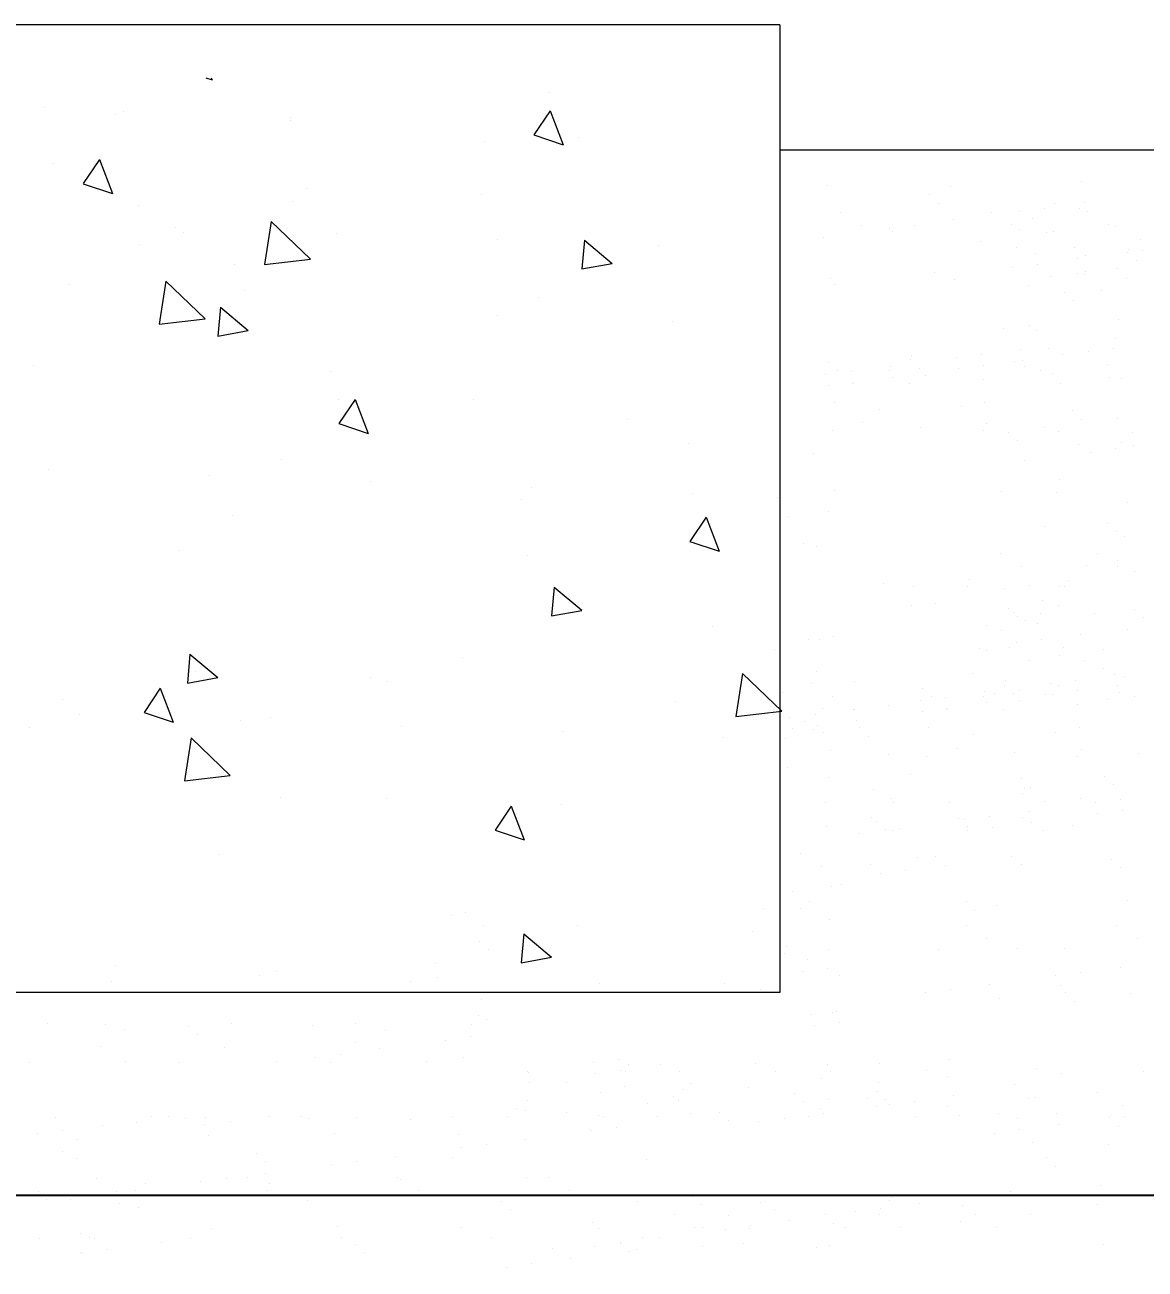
# Model space of a CAD drawing. Header units: millimetres. Extents: x -394 to 6212, y -2458 to 809.
# Drawn here: x 4822.41 to 4845.56, y -2262.24 to -2236.52 of the extents above; entities that cross this region are included whole.
import ezdxf

# ---------------------------------------------------------------- set-up
doc = ezdxf.new("R2010")
doc.units = ezdxf.units.MM
doc.header["$PDSIZE"] = -5
doc.layers.get('DEFPOINTS').update_dxf_attribs({"lineweight": 18})
doc.layers.add('1', color=1, linetype='Continuous', lineweight=18, true_color=0xff0000)
doc.layers.add('2', color=2, linetype='Continuous', lineweight=18, true_color=0xffff00)
doc.layers.add('LAYER2', color=2, linetype='Continuous', lineweight=25)
doc.styles.add('HZ', font='txt.shx', dxfattribs={"width": 0.67, "bigfont": 'hztxt.shx'})
doc.dimstyles.new('STANDARD$0', dxfattribs={"dimtxt": 3.5, "dimasz": 2.5, "dimexe": 1.25, "dimexo": 0.625, "dimtad": 1, "dimdec": 4, "dimdsep": 46, "dimtxsty": 'HZ', "dimcen": 2.5, "dimdle": 5, "dimadec": 0, "dimazin": 0, "dimtfac": 1, "dimtmove": 0, "dimatfit": 3, "dimfxl": 1, "dimtolj": 1, "dimlwd": -1, "dimlwe": -1, "dimarcsym": 0})

# ---------------------------------------------------------------- blocks, each defined once
blk = doc.blocks.new('*D191')
at = {"layer": 'DEFPOINTS', "color": 0}
for p in [(4898.159, -2243.355), (4818.661, -2244.851), (4898.159, -2260.706)]:
    blk.add_point(p, dxfattribs=at)
at = {"layer": 'LAYER2', "color": 0}
for p, q in [((4898.159, -2243.98), (4898.159, -2262.206)), ((4818.661, -2245.476), (4818.661, -2262.206)), ((4820.661, -2260.706), (4896.159, -2260.706))]:
    blk.add_line(p, q, dxfattribs=at)
for points in [[(4820.661, -2260.372), (4820.661, -2261.039), (4818.661, -2260.706)], [(4896.159, -2260.372), (4896.159, -2261.039), (4898.159, -2260.706)]]:
    blk.add_solid(points, dxfattribs=at)
at = {"layer": 'LAYER2', "color": 0, "insert": (4858.41, -2258.331), "char_height": 3.5, "attachment_point": 5, "style": 'HZ'}
blk.add_mtext('\\A1;846', dxfattribs=at)

msp = doc.modelspace()

# ---------------------------------------------------------------- linework, layer by layer
at = {"layer": '1'}
for p, q in [((4838.00957, -2236.51605), (4795.5968, -2236.51605)), ((4838.00957, -2236.51605), (4838.00957, -2256.51605)), ((4826.14983, -2237.61045), (4826.27968, -2237.65402)), ((4826.26287, -2237.61045), (4826.27953, -2237.65386)), ((4833.24337, -2237.90705), (4833.24337, -2237.90705)), ((4822.82478, -2238.21401), (4822.82478, -2238.21401)), ((4824.2842, -2238.36307), (4824.2842, -2238.36307)), ((4824.45248, -2238.29702), (4824.45248, -2238.29702)), ((4827.89344, -2238.4209), (4827.89344, -2238.4209)), ((4833.26226, -2238.29243), (4832.92674, -2238.78985)), ((4833.26226, -2238.29243), (4833.53103, -2238.99261)), ((4827.89874, -2238.49036), (4827.89874, -2238.49036)), ((4831.90012, -2238.92113), (4831.90012, -2238.92113)), ((4832.92688, -2238.79002), (4833.53117, -2238.99278)), ((4833.86008, -2238.83378), (4833.86008, -2238.83378)), ((4838.00957, -2239.09753), (4875.09529, -2239.09753)), ((4823.00386, -2239.385), (4823.00386, -2239.385)), ((4823.95502, -2239.30079), (4823.6195, -2239.79821)), ((4823.95502, -2239.30079), (4824.22379, -2240.00098)), ((4823.61965, -2239.79837), (4824.22394, -2240.00113)), ((4828.22832, -2239.89936), (4828.22832, -2239.89936)), ((4824.75871, -2240.24508), (4824.75871, -2240.24508)), ((4827.93473, -2240.16136), (4827.93473, -2240.16136)), ((4831.84286, -2240.02666), (4831.84286, -2240.02666)), ((4825.52357, -2240.70428), (4825.52357, -2240.70428)), ((4827.50051, -2240.57955), (4827.36258, -2241.46892)), ((4827.50051, -2240.57955), (4828.31228, -2241.35843)), ((4825.69778, -2240.81705), (4825.69778, -2240.81705)), ((4828.85251, -2240.82587), (4828.85251, -2240.82587)), ((4832.18145, -2240.94747), (4832.18145, -2240.94747)), ((4833.97294, -2240.96346), (4833.92065, -2241.56118)), ((4833.97294, -2240.96346), (4834.54748, -2241.44556)), ((4824.78281, -2241.05599), (4824.78281, -2241.05599)), ((4835.51039, -2241.06907), (4835.51039, -2241.06907)), ((4826.73809, -2241.46832), (4826.73809, -2241.46832)), ((4827.36267, -2241.46908), (4828.31236, -2241.3586)), ((4833.92079, -2241.56135), (4834.54762, -2241.44573)), ((4823.33344, -2241.8884), (4823.33344, -2241.8884)), ((4825.32609, -2241.81094), (4825.18815, -2242.70031)), ((4825.32609, -2241.81094), (4826.13785, -2242.58982)), ((4826.94798, -2242.0157), (4826.94798, -2242.0157)), ((4833.01782, -2242.15087), (4833.01782, -2242.15087)), ((4826.45102, -2242.35098), (4826.39873, -2242.94869)), ((4826.45102, -2242.35098), (4827.02555, -2242.83307)), ((4832.17243, -2242.53006), (4832.17243, -2242.53006)), ((4825.18824, -2242.70047), (4826.13794, -2242.58998)), ((4835.78697, -2242.65735), (4835.78697, -2242.65735)), ((4826.39887, -2242.94886), (4827.02569, -2242.83323)), ((4822.59923, -2243.55223), (4822.59923, -2243.55223)), ((4828.72693, -2243.68668), (4828.72693, -2243.68668)), ((4828.89449, -2244.25276), (4828.89449, -2244.25276)), ((4829.23607, -2244.2615), (4828.90055, -2244.75892)), ((4829.23607, -2244.2615), (4829.50484, -2244.96168)), ((4831.67457, -2244.25935), (4831.67457, -2244.25935)), ((4828.90069, -2244.75908), (4829.50498, -2244.96185)), ((4834.86113, -2244.66564), (4834.86113, -2244.66564)), ((4836.11655, -2245.16075), (4836.11655, -2245.16075)), ((4827.70918, -2245.49958), (4827.70918, -2245.49958)), ((4822.89874, -2245.71705), (4822.89874, -2245.71705)), ((4826.22768, -2245.83864), (4826.22768, -2245.83864)), ((4829.55662, -2245.96024), (4829.55662, -2245.96024)), ((4832.88555, -2246.08184), (4832.88555, -2246.08184)), ((4832.67104, -2246.31738), (4832.67104, -2246.31738)), ((4836.21449, -2246.20344), (4836.21449, -2246.20344)), ((4826.69883, -2246.64892), (4826.69883, -2246.64892)), ((4836.48757, -2246.69465), (4836.15205, -2247.19207)), ((4836.48757, -2246.69465), (4836.75634, -2247.39484)), ((4836.15219, -2247.19224), (4836.75648, -2247.39501)), ((4825.61426, -2247.37149), (4825.61426, -2247.37149)), ((4832.79227, -2247.4891), (4832.79227, -2247.4891)), ((4833.34542, -2248.13607), (4833.29313, -2248.73378)), ((4833.34542, -2248.13607), (4833.91995, -2248.61816)), ((4833.29326, -2248.73395), (4833.92009, -2248.61833)), ((4836.61516, -2248.94807), (4836.61516, -2248.94807)), ((4837.90222, -2249.43645), (4837.90222, -2249.43645)), ((4825.8235, -2249.52358), (4825.77121, -2250.1213)), ((4825.8235, -2249.52358), (4826.39803, -2250.00567)), ((4831.44902, -2249.59758), (4831.44902, -2249.59758)), ((4825.77134, -2250.12146), (4826.39817, -2250.00583)), ((4825.94384, -2249.87489), (4825.94384, -2249.87489)), ((4829.55838, -2250.00218), (4829.55838, -2250.00218)), ((4837.2417, -2249.92617), (4837.10376, -2250.81553)), ((4837.2417, -2249.92617), (4838.05346, -2250.70505)), ((4825.20988, -2250.23057), (4824.87436, -2250.72799)), ((4825.20988, -2250.23057), (4825.47865, -2250.93075)), ((4829.89554, -2250.08463), (4829.89554, -2250.08463)), ((4823.19927, -2250.46801), (4823.19927, -2250.46801)), ((4835.86218, -2250.4975), (4835.86218, -2250.4975)), ((4823.53892, -2250.76811), (4823.53892, -2250.76811)), ((4824.8745, -2250.72815), (4825.47879, -2250.93092)), ((4837.10385, -2250.81571), (4838.05354, -2250.70523)), ((4822.49833, -2251.03151), (4822.49833, -2251.03151)), ((4826.86786, -2250.88971), (4826.86786, -2250.88971)), ((4827.48363, -2250.83781), (4827.48363, -2250.83781)), ((4830.1968, -2251.01131), (4830.1968, -2251.01131)), ((4825.84532, -2251.25196), (4825.70739, -2252.14133)), ((4825.84532, -2251.25196), (4826.65709, -2252.03084)), ((4833.52574, -2251.13291), (4833.52574, -2251.13291)), ((4836.85468, -2251.2545), (4836.85468, -2251.2545)), ((4825.70747, -2252.14149), (4826.65717, -2252.03101)), ((4827.69988, -2252.48078), (4827.69988, -2252.48078)), ((4829.88796, -2252.50558), (4829.88796, -2252.50558)), ((4832.46138, -2252.66372), (4832.12586, -2253.16114)), ((4832.46138, -2252.66372), (4832.73015, -2253.36391)), ((4832.56672, -2252.82732), (4832.56672, -2252.82732)), ((4833.5025, -2252.63288), (4833.5025, -2252.63288)), ((4832.12599, -2253.16131), (4832.73029, -2253.36407)), ((4826.44245, -2253.66221), (4826.44245, -2253.66221)), ((4837.67667, -2254.77467), (4837.67667, -2254.77467)), ((4831.22347, -2254.9358), (4831.22347, -2254.9358)), ((4833.83207, -2255.13628), (4833.83207, -2255.13628)), ((4832.7179, -2255.30867), (4832.66561, -2255.90639)), ((4832.7179, -2255.30867), (4833.29243, -2255.79076)), ((4837.44661, -2255.26358), (4837.44661, -2255.26358)), ((4830.89659, -2255.91649), (4830.89659, -2255.91649)), ((4832.66574, -2255.90655), (4833.29256, -2255.79093)), ((4824.28869, -2255.96198), (4824.28869, -2255.96198)), ((4827.25808, -2256.17603), (4827.25808, -2256.17603)), ((4827.61763, -2256.08358), (4827.61763, -2256.08358)), ((4824.20032, -2256.29987), (4824.20032, -2256.29987)), ((4830.38657, -2256.2929), (4830.38657, -2256.2929)), ((4830.94657, -2256.20518), (4830.94657, -2256.20518)), ((4834.2755, -2256.32677), (4834.2755, -2256.32677)), ((4836.86323, -2256.32936), (4836.86323, -2256.32936)), ((4837.60444, -2256.44837), (4837.60444, -2256.44837)), ((4838.00957, -2256.51605), (4795.5968, -2256.51605)), ((4831.6418, -2257.18412), (4831.6418, -2257.18412)), ((4831.79218, -2256.99729), (4831.79218, -2256.99729)), ((4831.48396, -2257.86186), (4831.48396, -2257.86186))]:
    msp.add_line(p, q, dxfattribs=at)
at = {"layer": '2'}
for p, q in [((4838.987, -2239.84139), (4838.987, -2239.84139)), ((4841.54509, -2239.85366), (4841.54509, -2239.85366)), ((4844.24598, -2239.75635), (4844.24598, -2239.75635)), ((4841.10051, -2240.02946), (4841.10051, -2240.02946)), ((4841.28483, -2240.19836), (4841.28483, -2240.19836)), ((4843.69132, -2240.19912), (4843.69132, -2240.19912)), ((4844.29778, -2240.19456), (4844.29778, -2240.19456)), ((4839.26965, -2240.38973), (4839.26965, -2240.38973)), ((4842.3838, -2240.38407), (4842.3838, -2240.38407)), ((4842.96429, -2240.37011), (4842.96429, -2240.37011)), ((4843.48479, -2240.30159), (4843.48479, -2240.30159)), ((4844.20104, -2240.30239), (4844.20104, -2240.30239)), ((4844.37183, -2240.36979), (4844.37183, -2240.36979)), ((4839.69135, -2240.65837), (4839.69135, -2240.65837)), ((4840.27251, -2240.72449), (4840.27251, -2240.72449)), ((4840.79302, -2240.65597), (4840.79302, -2240.65597)), ((4841.60601, -2240.54894), (4841.60601, -2240.54894)), ((4842.80549, -2240.65272), (4842.80549, -2240.65272)), ((4842.95678, -2240.74559), (4842.95678, -2240.74559)), ((4843.23576, -2240.51899), (4843.23576, -2240.51899)), ((4844.79352, -2240.63844), (4844.79352, -2240.63844)), ((4844.95057, -2240.68189), (4844.95057, -2240.68189)), ((4838.91423, -2240.90331), (4838.91423, -2240.90331)), ((4840.33919, -2240.77897), (4840.33919, -2240.77897)), ((4842.15482, -2240.99556), (4842.15482, -2240.99556)), ((4843.52448, -2240.80223), (4843.52448, -2240.80223)), ((4843.65746, -2240.78764), (4843.65746, -2240.78764)), ((4845.46156, -2240.94813), (4845.46156, -2240.94813)), ((4842.89845, -2241.12581), (4842.89845, -2241.12581)), ((4843.2903, -2241.23398), (4843.2903, -2241.23398)), ((4844.10328, -2241.12695), (4844.10328, -2241.12695)), ((4845.19637, -2241.21444), (4845.19637, -2241.21444)), ((4845.20943, -2241.16626), (4845.20943, -2241.16626)), ((4845.50966, -2241.17373), (4845.50966, -2241.17373)), ((4842.81789, -2241.52811), (4842.81789, -2241.52811)), ((4843.33839, -2241.45958), (4843.33839, -2241.45958)), ((4844.15138, -2241.35255), (4844.15138, -2241.35255)), ((4844.31733, -2241.29037), (4844.31733, -2241.29037)), ((4845.38069, -2241.38334), (4845.38069, -2241.38334)), ((4839.04999, -2241.76821), (4839.04999, -2241.76821)), ((4841.20945, -2241.62551), (4841.20945, -2241.62551)), ((4841.60808, -2241.78048), (4841.60808, -2241.78048)), ((4843.60187, -2241.71678), (4843.60187, -2241.71678)), ((4844.16253, -2241.65151), (4844.16253, -2241.65151)), ((4844.30898, -2241.68317), (4844.30898, -2241.68317)), ((4844.3236, -2241.61986), (4844.3236, -2241.61986)), ((4844.97551, -2241.54448), (4844.97551, -2241.54448)), ((4845.17556, -2241.75478), (4845.17556, -2241.75478)), ((4839.14869, -2241.87323), (4839.14869, -2241.87323)), ((4843.15014, -2241.9076), (4843.15014, -2241.9076)), ((4843.89378, -2242.03785), (4843.89378, -2242.03785)), ((4844.65459, -2242.00527), (4844.65459, -2242.00527)), ((4844.07809, -2242.20675), (4844.07809, -2242.20675)), ((4842.63757, -2242.8003), (4842.63757, -2242.8003)), ((4843.15808, -2242.73178), (4843.15808, -2242.73178)), ((4845.01357, -2242.60871), (4845.01357, -2242.60871)), ((4843.31095, -2242.82361), (4843.31095, -2242.82361)), ((4844.94808, -2243.00395), (4844.94808, -2243.00395)), ((4842.17224, -2243.32841), (4842.17224, -2243.32841)), ((4842.98523, -2243.22138), (4842.98523, -2243.22138)), ((4843.55992, -2243.21208), (4843.55992, -2243.21208)), ((4844.3916, -2243.26815), (4844.3916, -2243.26815)), ((4844.91211, -2243.19963), (4844.91211, -2243.19963)), ((4839.00912, -2243.49433), (4839.00912, -2243.49433)), ((4840.29345, -2243.57576), (4840.29345, -2243.57576)), ((4840.71265, -2243.44006), (4840.71265, -2243.44006)), ((4840.72623, -2243.34536), (4840.72623, -2243.34536)), ((4841.65173, -2243.39693), (4841.65173, -2243.39693)), ((4842.22034, -2243.55401), (4842.22034, -2243.55401)), ((4842.8555, -2243.47211), (4842.8555, -2243.47211)), ((4843.03332, -2243.44697), (4843.03332, -2243.44697)), ((4843.06955, -2243.58275), (4843.06955, -2243.58275)), ((4843.84037, -2243.3397), (4843.84037, -2243.3397)), ((4844.77309, -2243.52848), (4844.77309, -2243.52848)), ((4838.95996, -2243.75131), (4838.95996, -2243.75131)), ((4839.19344, -2243.66322), (4839.19344, -2243.66322)), ((4839.48047, -2243.68279), (4839.48047, -2243.68279)), ((4840.27067, -2243.66523), (4840.27067, -2243.66523)), ((4840.34155, -2243.80135), (4840.34155, -2243.80135)), ((4840.89697, -2243.60896), (4840.89697, -2243.60896)), ((4841.01618, -2243.75441), (4841.01618, -2243.75441)), ((4841.69983, -2243.62253), (4841.69983, -2243.62253)), ((4842.20767, -2243.84136), (4842.20767, -2243.84136)), ((4843.38481, -2243.65957), (4843.38481, -2243.65957)), ((4843.63377, -2243.72102), (4843.63377, -2243.72102)), ((4844.82526, -2243.80798), (4844.82526, -2243.80798)), ((4845.07337, -2243.82032), (4845.07337, -2243.82032)), ((4839.00805, -2243.97691), (4839.00805, -2243.97691)), ((4839.50678, -2243.93867), (4839.50678, -2243.93867)), ((4839.52856, -2243.90838), (4839.52856, -2243.90838)), ((4840.69236, -2243.93388), (4840.69236, -2243.93388)), ((4843.8065, -2243.92822), (4843.8065, -2243.92822)), ((4839.13019, -2244.31816), (4839.13019, -2244.31816)), ((4842.24434, -2244.3125), (4842.24434, -2244.3125)), ((4840.06342, -2244.46042), (4840.06342, -2244.46042)), ((4841.76696, -2244.40616), (4841.76696, -2244.40616)), ((4844.06488, -2244.49479), (4844.06488, -2244.49479)), ((4839.72698, -2244.74365), (4839.72698, -2244.74365)), ((4840.91847, -2244.8306), (4840.91847, -2244.8306)), ((4842.28507, -2244.75592), (4842.28507, -2244.75592)), ((4843.47656, -2244.84287), (4843.47656, -2244.84287)), ((4844.2492, -2244.66369), (4844.2492, -2244.66369)), ((4844.98596, -2244.65861), (4844.98596, -2244.65861)), ((4839.09633, -2244.90668), (4839.09633, -2244.90668)), ((4842.21047, -2244.90102), (4842.21047, -2244.90102)), ((4842.73819, -2244.9456), (4842.73819, -2244.9456)), ((4842.92251, -2245.1145), (4842.92251, -2245.1145)), ((4843.75877, -2244.93005), (4843.75877, -2244.93005)), ((4845.29418, -2244.93635), (4845.29418, -2244.93635)), ((4838.71331, -2245.3696), (4838.71331, -2245.3696)), ((4844.18047, -2245.1987), (4844.18047, -2245.1987)), ((4844.41761, -2245.3458), (4844.41761, -2245.3458)), ((4844.93812, -2245.27727), (4844.93812, -2245.27727)), ((4845.07051, -2245.15501), (4845.07051, -2245.15501)), ((4845.30658, -2245.20732), (4845.30658, -2245.20732)), ((4843.05933, -2245.52462), (4843.05933, -2245.52462)), ((4839.13304, -2246.13491), (4839.13304, -2246.13491)), ((4843.7925, -2245.9117), (4843.7925, -2245.9117)), ((4837.9587, -2246.28196), (4837.9587, -2246.28196)), ((4842.58443, -2246.1715), (4842.58443, -2246.1715)), ((4843.72181, -2246.1899), (4843.72181, -2246.1899)), ((4845.18239, -2246.39511), (4845.18239, -2246.39511)), ((4839.00636, -2246.57583), (4839.00636, -2246.57583)), ((4838.19338, -2246.68286), (4838.19338, -2246.68286)), ((4843.4677, -2246.89497), (4843.4677, -2246.89497)), ((4844.78782, -2246.82374), (4844.78782, -2246.82374)), ((4844.97214, -2246.99264), (4844.97214, -2246.99264)), ((4845.1335, -2247.08183), (4845.1335, -2247.08183)), ((4838.48996, -2247.24417), (4838.48996, -2247.24417)), ((4838.77631, -2247.29643), (4838.77631, -2247.29643)), ((4842.57837, -2247.44843), (4842.57837, -2247.44843)), ((4844.5664, -2247.43416), (4844.5664, -2247.43416)), ((4844.33768, -2247.69217), (4844.33768, -2247.69217)), ((4844.98235, -2247.58421), (4844.98235, -2247.58421)), ((4844.9881, -2247.70281), (4844.9881, -2247.70281)), ((4843.00007, -2247.71708), (4843.00007, -2247.71708)), ((4845.33961, -2247.81356), (4845.33961, -2247.81356)), ((4840.15849, -2248.05776), (4840.15849, -2248.05776)), ((4840.76922, -2248.12201), (4840.76922, -2248.12201)), ((4841.89533, -2248.13063), (4841.89533, -2248.13063)), ((4841.9232, -2247.98887), (4841.9232, -2247.98887)), ((4842.64784, -2248.16794), (4842.64784, -2248.16794)), ((4843.16835, -2248.09942), (4843.16835, -2248.09942)), ((4843.7848, -2248.11673), (4843.7848, -2248.11673)), ((4843.88336, -2248.11635), (4843.88336, -2248.11635)), ((4843.98133, -2247.99239), (4843.98133, -2247.99239)), ((4843.42655, -2248.42408), (4843.42655, -2248.42408)), ((4840.72566, -2248.52139), (4840.72566, -2248.52139)), ((4841.22848, -2248.48684), (4841.22848, -2248.48684)), ((4842.73293, -2248.58451), (4842.73293, -2248.58451)), ((4842.836, -2248.66751), (4842.836, -2248.66751)), ((4843.39206, -2248.6756), (4843.39206, -2248.6756)), ((4843.77645, -2248.50952), (4843.77645, -2248.50952)), ((4844.51817, -2248.68422), (4844.51817, -2248.68422)), ((4845.33301, -2248.60421), (4845.33301, -2248.60421)), ((4842.28154, -2248.92825), (4842.28154, -2248.92825)), ((4842.91725, -2248.75341), (4842.91725, -2248.75341)), ((4843.09452, -2248.82122), (4843.09452, -2248.82122)), ((4843.33489, -2248.8808), (4843.33489, -2248.8808)), ((4845.51733, -2248.77311), (4845.51733, -2248.77311)), ((4838.59486, -2249.21916), (4838.59486, -2249.21916)), ((4838.8393, -2249.22325), (4838.8393, -2249.22325)), ((4839.11537, -2249.15063), (4839.11537, -2249.15063)), ((4842.57891, -2249.04204), (4842.57891, -2249.04204)), ((4843.41261, -2249.21726), (4843.41261, -2249.21726)), ((4844.22559, -2249.11023), (4844.22559, -2249.11023)), ((4845.1965, -2249.00865), (4845.1965, -2249.00865)), ((4842.13735, -2249.41332), (4842.13735, -2249.41332)), ((4842.28279, -2249.45293), (4842.28279, -2249.45293)), ((4842.75119, -2249.38467), (4842.75119, -2249.38467)), ((4842.8921, -2249.28579), (4842.8921, -2249.28579)), ((4843.8773, -2249.39329), (4843.8773, -2249.39329)), ((4844.69544, -2249.42559), (4844.69544, -2249.42559)), ((4843.17289, -2249.65332), (4843.17289, -2249.65332)), ((4843.78724, -2249.5506), (4843.78724, -2249.5506)), ((4844.299, -2249.66194), (4844.299, -2249.66194)), ((4838.76633, -2249.88046), (4838.76633, -2249.88046)), ((4841.98619, -2249.9157), (4841.98619, -2249.9157)), ((4844.68709, -2249.81839), (4844.68709, -2249.81839)), ((4844.93322, -2249.95174), (4844.93322, -2249.95174)), ((4845.13054, -2249.99232), (4845.13054, -2249.99232)), ((4838.65919, -2250.13606), (4838.65919, -2250.13606)), ((4839.56008, -2250.08139), (4839.56008, -2250.08139)), ((4840.95711, -2250.22469), (4840.95711, -2250.22469)), ((4842.66065, -2250.17043), (4842.66065, -2250.17043)), ((4842.67422, -2250.07573), (4842.67422, -2250.07573)), ((4842.95927, -2250.27818), (4842.95927, -2250.27818)), ((4843.59973, -2250.1273), (4843.59973, -2250.1273)), ((4843.77226, -2250.17115), (4843.77226, -2250.17115)), ((4844.12023, -2250.05878), (4844.12023, -2250.05878)), ((4844.98131, -2250.17734), (4844.98131, -2250.17734)), ((4838.05585, -2250.32303), (4838.05585, -2250.32303)), ((4839.10452, -2250.40126), (4839.10452, -2250.40126)), ((4840.90795, -2250.48168), (4840.90795, -2250.48168)), ((4841.14143, -2250.39359), (4841.14143, -2250.39359)), ((4841.42846, -2250.41315), (4841.42846, -2250.41315)), ((4842.21866, -2250.3956), (4842.21866, -2250.3956)), ((4842.24145, -2250.30612), (4842.24145, -2250.30612)), ((4842.28954, -2250.53172), (4842.28954, -2250.53172)), ((4842.43876, -2250.3467), (4842.43876, -2250.3467)), ((4842.84497, -2250.33933), (4842.84497, -2250.33933)), ((4842.96417, -2250.48478), (4842.96417, -2250.48478)), ((4843.48954, -2250.35091), (4843.48954, -2250.35091)), ((4843.64782, -2250.3529), (4843.64782, -2250.3529)), ((4844.16833, -2250.28437), (4844.16833, -2250.28437)), ((4844.78256, -2250.46265), (4844.78256, -2250.46265)), ((4845.01754, -2250.31311), (4845.01754, -2250.31311)), ((4845.3328, -2250.38994), (4845.3328, -2250.38994)), ((4838.73669, -2250.76753), (4838.73669, -2250.76753)), ((4838.89668, -2250.65677), (4838.89668, -2250.65677)), ((4839.52621, -2250.66991), (4839.52621, -2250.66991)), ((4839.54967, -2250.6605), (4839.54967, -2250.6605)), ((4840.26328, -2250.58209), (4840.26328, -2250.58209)), ((4840.95605, -2250.70728), (4840.95605, -2250.70728)), ((4841.45477, -2250.66904), (4841.45477, -2250.66904)), ((4841.47656, -2250.63875), (4841.47656, -2250.63875)), ((4842.64036, -2250.66425), (4842.64036, -2250.66425)), ((4844.15567, -2250.57173), (4844.15567, -2250.57173)), ((4838.21618, -2250.83606), (4838.21618, -2250.83606)), ((4838.52879, -2250.91203), (4838.52879, -2250.91203)), ((4838.78478, -2250.99313), (4838.78478, -2250.99313)), ((4839.59777, -2250.8861), (4839.59777, -2250.8861)), ((4839.65452, -2251.04811), (4839.65452, -2251.04811)), ((4841.07819, -2251.04853), (4841.07819, -2251.04853)), ((4844.19233, -2251.04287), (4844.19233, -2251.04287)), ((4838.1353, -2251.27127), (4838.1353, -2251.27127)), ((4838.26428, -2251.06166), (4838.26428, -2251.06166)), ((4838.71311, -2251.08093), (4838.71311, -2251.08093)), ((4838.90229, -2251.15008), (4838.90229, -2251.15008)), ((4839.83884, -2251.217), (4839.83884, -2251.217)), ((4842.01142, -2251.19079), (4842.01142, -2251.19079)), ((4843.71495, -2251.13652), (4843.71495, -2251.13652)), ((4839.05738, -2251.5074), (4839.05738, -2251.5074)), ((4841.67497, -2251.47401), (4841.67497, -2251.47401)), ((4842.86647, -2251.56097), (4842.86647, -2251.56097)), ((4844.23306, -2251.48628), (4844.23306, -2251.48628)), ((4840.24888, -2251.59436), (4840.24888, -2251.59436)), ((4841.04432, -2251.63705), (4841.04432, -2251.63705)), ((4844.15846, -2251.63139), (4844.15846, -2251.63139)), ((4845.42456, -2251.57324), (4845.42456, -2251.57324)), ((4838.15858, -2251.86574), (4838.15858, -2251.86574)), ((4839.00529, -2252.06846), (4839.00529, -2252.06846)), ((4840.70883, -2252.0142), (4840.70883, -2252.0142)), ((4844.71028, -2252.04857), (4844.71028, -2252.04857)), ((4839.94602, -2252.31684), (4839.94602, -2252.31684)), ((4843.00674, -2252.10284), (4843.00674, -2252.10284)), ((4843.06016, -2252.31118), (4843.06016, -2252.31118)), ((4843.19106, -2252.27173), (4843.19106, -2252.27173)), ((4844.8946, -2252.21747), (4844.8946, -2252.21747)), ((4838.95968, -2252.58359), (4838.95968, -2252.58359)), ((4840.32627, -2252.50891), (4840.32627, -2252.50891)), ((4840.36771, -2252.58549), (4840.36771, -2252.58549)), ((4843.02717, -2252.4116), (4843.02717, -2252.4116)), ((4843.48185, -2252.57983), (4843.48185, -2252.57983)), ((4844.21866, -2252.49856), (4844.21866, -2252.49856)), ((4845.04223, -2252.52654), (4845.04223, -2252.52654)), ((4841.51777, -2252.59586), (4841.51777, -2252.59586)), ((4843.16344, -2252.77389), (4843.16344, -2252.77389)), ((4844.52172, -2252.59507), (4844.52172, -2252.59507)), ((4844.56982, -2252.82067), (4844.56982, -2252.82067)), ((4845.09033, -2252.75214), (4845.09033, -2252.75214)), ((4838.96529, -2253.0769), (4838.96529, -2253.0769)), ((4839.91215, -2252.90536), (4839.91215, -2252.90536)), ((4840.00062, -2252.98051), (4840.00062, -2252.98051)), ((4841.70415, -2252.92625), (4841.70415, -2252.92625)), ((4841.82995, -2252.94945), (4841.82995, -2252.94945)), ((4841.88847, -2253.09514), (4841.88847, -2253.09514)), ((4842.35046, -2252.88092), (4842.35046, -2252.88092)), ((4842.39855, -2253.10652), (4842.39855, -2253.10652)), ((4843.02629, -2252.8997), (4843.02629, -2252.8997)), ((4843.21154, -2252.99949), (4843.21154, -2252.99949)), ((4844.06105, -2253.06893), (4844.06105, -2253.06893)), ((4839.65868, -2253.2353), (4839.65868, -2253.2353)), ((4840.18494, -2253.14941), (4840.18494, -2253.14941)), ((4840.33384, -2253.17401), (4840.33384, -2253.17401)), ((4840.47167, -2253.12827), (4840.47167, -2253.12827)), ((4841.87804, -2253.17505), (4841.87804, -2253.17505)), ((4843.44798, -2253.16835), (4843.44798, -2253.16835)), ((4838.44179, -2253.65288), (4838.44179, -2253.65288)), ((4839.87803, -2253.87902), (4839.87803, -2253.87902)), ((4840.86193, -2253.73526), (4840.86193, -2253.73526)), ((4841.21825, -2253.71121), (4841.21825, -2253.71121)), ((4842.7856, -2253.70612), (4842.7856, -2253.70612)), ((4842.99217, -2253.87336), (4842.99217, -2253.87336)), ((4844.86338, -2253.76963), (4844.86338, -2253.76963)), ((4838.86348, -2253.92153), (4838.86348, -2253.92153)), ((4840.09383, -2254.06049), (4840.09383, -2254.06049)), ((4840.61433, -2253.99197), (4840.61433, -2253.99197)), ((4841.42732, -2253.88494), (4841.42732, -2253.88494)), ((4845.0477, -2253.93853), (4845.0477, -2253.93853)), ((4839.08058, -2254.33351), (4839.08058, -2254.33351)), ((4839.28934, -2254.29153), (4839.28934, -2254.29153)), ((4838.26759, -2254.44054), (4838.26759, -2254.44054)), ((4838.6266, -2254.63394), (4838.6266, -2254.63394)), ((4841.85725, -2254.6473), (4841.85725, -2254.6473)), ((4845.18804, -2254.61541), (4845.18804, -2254.61541)), ((4831.51763, -2254.86243), (4831.51763, -2254.86243)), ((4838.42751, -2254.78588), (4838.42751, -2254.78588)), ((4842.04157, -2254.8162), (4842.04157, -2254.8162)), ((4842.48714, -2254.71272), (4842.48714, -2254.71272)), ((4831.88485, -2255.14185), (4831.88485, -2255.14185)), ((4839.02828, -2255.00372), (4839.02828, -2255.00372)), ((4841.86, -2255.14168), (4841.86, -2255.14168)), ((4844.97414, -2255.13602), (4844.97414, -2255.13602)), ((4842.28169, -2255.41033), (4842.28169, -2255.41033)), ((4845.39583, -2255.40467), (4845.39583, -2255.40467)), ((4831.81198, -2255.46255), (4831.81198, -2255.46255)), ((4831.9963, -2255.63145), (4831.9963, -2255.63145)), ((4838.15717, -2255.55984), (4838.15717, -2255.55984)), ((4839.02223, -2255.6232), (4839.02223, -2255.6232)), ((4841.28125, -2255.63803), (4841.28125, -2255.63803)), ((4842.91156, -2255.6134), (4842.91156, -2255.6134)), ((4843.89884, -2255.60465), (4843.89884, -2255.60465)), ((4838.10894, -2255.71551), (4838.10894, -2255.71551)), ((4838.57887, -2255.82849), (4838.57887, -2255.82849)), ((4838.47291, -2256.08459), (4838.47291, -2256.08459)), ((4838.99342, -2256.01606), (4838.99342, -2256.01606)), ((4839.24942, -2256.15698), (4839.24942, -2256.15698)), ((4843.70759, -2256.17388), (4843.70759, -2256.17388)), ((4844.2281, -2256.10536), (4844.2281, -2256.10536)), ((4845.04109, -2255.99833), (4845.04109, -2255.99833)), ((4842.34932, -2256.3527), (4842.34932, -2256.3527)), ((4843.7998, -2256.37747), (4843.7998, -2256.37747)), ((4831.85145, -2256.67278), (4831.85145, -2256.67278)), ((4841.01582, -2256.52826), (4841.01582, -2256.52826)), ((4841.53633, -2256.45974), (4841.53633, -2256.45974)), ((4842.55014, -2256.63954), (4842.55014, -2256.63954)), ((4843.90689, -2256.52545), (4843.90689, -2256.52545)), ((4844.0912, -2256.69434), (4844.0912, -2256.69434)), ((4845.25103, -2256.54223), (4845.25103, -2256.54223)), ((4839.09127, -2256.93055), (4839.09127, -2256.93055)), ((4839.18959, -2256.90831), (4839.18959, -2256.90831)), ((4822.87359, -2257.15044), (4822.87359, -2257.15044)), ((4824.07126, -2257.18711), (4824.07126, -2257.18711)), ((4825.79973, -2257.2179), (4825.79973, -2257.2179)), ((4826.68886, -2257.15372), (4826.68886, -2257.15372)), ((4828.35572, -2257.20865), (4828.35572, -2257.20865)), ((4829.24695, -2257.16599), (4829.24695, -2257.16599)), ((4831.94784, -2257.06868), (4831.94784, -2257.06868)), ((4838.66908, -2256.97684), (4838.66908, -2256.97684)), ((4838.71717, -2257.20243), (4838.71717, -2257.20243)), ((4839.23768, -2257.13391), (4839.23768, -2257.13391)), ((4824.4796, -2257.28913), (4824.4796, -2257.28913)), ((4825.98405, -2257.3868), (4825.98405, -2257.3868)), ((4829.86016, -2257.30632), (4829.86016, -2257.30632)), ((4831.62664, -2257.43723), (4831.62664, -2257.43723)), ((4823.97961, -2257.64382), (4823.97961, -2257.64382)), ((4826.5377, -2257.65609), (4826.5377, -2257.65609)), ((4829.23859, -2257.55879), (4829.23859, -2257.55879)), ((4829.74786, -2257.68458), (4829.74786, -2257.68458)), ((4831.10614, -2257.50575), (4831.10614, -2257.50575)), ((4822.50296, -2257.96669), (4822.50296, -2257.96669)), ((4824.491, -2257.95241), (4824.491, -2257.95241)), ((4825.61711, -2257.96103), (4825.61711, -2257.96103)), ((4827.60514, -2257.94675), (4827.60514, -2257.94675)), ((4828.41436, -2257.86013), (4828.41436, -2257.86013)), ((4828.73125, -2257.95537), (4828.73125, -2257.95537)), ((4828.93487, -2257.79161), (4828.93487, -2257.79161)), ((4830.71928, -2257.9411), (4830.71928, -2257.9411)), ((4834.15819, -2257.96532), (4834.15819, -2257.96532)), ((4834.67869, -2257.89679), (4834.67869, -2257.89679)), ((4837.50646, -2257.97615), (4837.50646, -2257.97615)), ((4840.06455, -2257.98842), (4840.06455, -2257.98842)), ((4841.50468, -2257.9041), (4841.50468, -2257.9041)), ((4832.79991, -2258.14414), (4832.79991, -2258.14414)), ((4832.8265, -2258.16237), (4832.8265, -2258.16237)), ((4834.20628, -2258.19091), (4834.20628, -2258.19091)), ((4834.72679, -2258.12239), (4834.72679, -2258.12239)), ((4834.81453, -2258.14809), (4834.81453, -2258.14809)), ((4834.88887, -2258.00954), (4834.88887, -2258.00954)), ((4835.53977, -2258.01536), (4835.53977, -2258.01536)), ((4835.94064, -2258.15671), (4835.94064, -2258.15671)), ((4837.92867, -2258.14243), (4837.92867, -2258.14243)), ((4838.99357, -2258.00674), (4838.99357, -2258.00674)), ((4839.05478, -2258.15105), (4839.05478, -2258.15105)), ((4841.04281, -2258.13678), (4841.04281, -2258.13678)), ((4843.31657, -2258.09731), (4843.31657, -2258.09731)), ((4843.82629, -2258.20059), (4843.82629, -2258.20059)), ((4845.52983, -2258.14632), (4845.52983, -2258.14632)), ((4832.848, -2258.36973), (4832.848, -2258.36973)), ((4833.60572, -2258.3793), (4833.60572, -2258.3793)), ((4834.79722, -2258.46625), (4834.79722, -2258.46625)), ((4836.16381, -2258.39157), (4836.16381, -2258.39157)), ((4837.35531, -2258.47852), (4837.35531, -2258.47852)), ((4838.8647, -2258.29426), (4838.8647, -2258.29426)), ((4840.0562, -2258.38122), (4840.0562, -2258.38122)), ((4841.4823, -2258.26087), (4841.4823, -2258.26087)), ((4842.86101, -2258.41718), (4842.86101, -2258.41718)), ((4832.79263, -2258.75089), (4832.79263, -2258.75089)), ((4834.31279, -2258.57851), (4834.31279, -2258.57851)), ((4835.81723, -2258.67618), (4835.81723, -2258.67618)), ((4835.90677, -2258.74523), (4835.90677, -2258.74523)), ((4836.01632, -2258.52424), (4836.01632, -2258.52424)), ((4838.31424, -2258.61288), (4838.31424, -2258.61288)), ((4839.02091, -2258.73957), (4839.02091, -2258.73957)), ((4839.81869, -2258.71055), (4839.81869, -2258.71055)), ((4840.01777, -2258.55861), (4840.01777, -2258.55861)), ((4840.20209, -2258.72751), (4840.20209, -2258.72751)), ((4840.78807, -2258.76355), (4840.78807, -2258.76355)), ((4841.60105, -2258.65652), (4841.60105, -2258.65652)), ((4843.14973, -2258.70042), (4843.14973, -2258.70042)), ((4843.28271, -2258.68583), (4843.28271, -2258.68583)), ((4844.57582, -2258.58008), (4844.57582, -2258.58008)), ((4832.57226, -2258.91616), (4832.57226, -2258.91616)), ((4832.75828, -2258.95548), (4832.75828, -2258.95548)), ((4833.59967, -2258.99877), (4833.59967, -2258.99877)), ((4835.27315, -2258.81885), (4835.27315, -2258.81885)), ((4836.15776, -2259.01104), (4836.15776, -2259.01104)), ((4836.75973, -2258.98985), (4836.75973, -2258.98985)), ((4838.49856, -2258.78178), (4838.49856, -2258.78178)), ((4838.85866, -2258.91373), (4838.85866, -2258.91373)), ((4838.90928, -2259.0109), (4838.90928, -2259.0109)), ((4840.003, -2258.87944), (4840.003, -2258.87944)), ((4840.26756, -2258.83208), (4840.26756, -2258.83208)), ((4841.47625, -2258.88035), (4841.47625, -2258.88035)), ((4842.5237, -2259.024), (4842.5237, -2259.024)), ((4845.08681, -2258.84633), (4845.08681, -2258.84633)), ((4823.03569, -2259.10407), (4823.03569, -2259.10407)), ((4824.01222, -2259.26363), (4824.01222, -2259.26363)), ((4824.72459, -2259.20727), (4824.72459, -2259.20727)), ((4825.02372, -2259.08979), (4825.02372, -2259.08979)), ((4825.3705, -2259.08481), (4825.3705, -2259.08481)), ((4825.7231, -2259.1172), (4825.7231, -2259.1172)), ((4826.13096, -2259.25405), (4826.13096, -2259.25405)), ((4826.14983, -2259.09841), (4826.14983, -2259.09841)), ((4826.65147, -2259.18552), (4826.65147, -2259.18552)), ((4827.46446, -2259.07849), (4827.46446, -2259.07849)), ((4828.13786, -2259.08413), (4828.13786, -2259.08413)), ((4828.28119, -2259.12947), (4828.28119, -2259.12947)), ((4829.26397, -2259.09275), (4829.26397, -2259.09275)), ((4830.38662, -2259.13362), (4830.38662, -2259.13362)), ((4831.252, -2259.07847), (4831.252, -2259.07847)), ((4832.37811, -2259.08709), (4832.37811, -2259.08709)), ((4834.26273, -2259.05314), (4834.26273, -2259.05314)), ((4834.36614, -2259.07281), (4834.36614, -2259.07281)), ((4835.49225, -2259.08143), (4835.49225, -2259.08143)), ((4836.94405, -2259.15874), (4836.94405, -2259.15874)), ((4837.57579, -2259.18646), (4837.57579, -2259.18646)), ((4838.09629, -2259.11793), (4838.09629, -2259.11793)), ((4838.6064, -2259.07577), (4838.6064, -2259.07577)), ((4840.82017, -2259.07826), (4840.82017, -2259.07826)), ((4841.72054, -2259.07011), (4841.72054, -2259.07011)), ((4842.91555, -2259.13218), (4842.91555, -2259.13218)), ((4843.72853, -2259.02515), (4843.72853, -2259.02515)), ((4843.77663, -2259.25074), (4843.77663, -2259.25074)), ((4844.82162, -2259.11264), (4844.82162, -2259.11264)), ((4844.83468, -2259.06445), (4844.83468, -2259.06445)), ((4845.13491, -2259.07192), (4845.13491, -2259.07192)), ((4822.67873, -2259.43918), (4822.67873, -2259.43918)), ((4823.19924, -2259.37066), (4823.19924, -2259.37066)), ((4826.19904, -2259.4698), (4826.19904, -2259.4698)), ((4828.81663, -2259.43641), (4828.81663, -2259.43641)), ((4831.37472, -2259.44868), (4831.37472, -2259.44868)), ((4834.07561, -2259.35137), (4834.07561, -2259.35137)), ((4834.12355, -2259.37159), (4834.12355, -2259.37159)), ((4834.64406, -2259.30307), (4834.64406, -2259.30307)), ((4842.44314, -2259.4263), (4842.44314, -2259.4263)), ((4842.96364, -2259.35777), (4842.96364, -2259.35777)), ((4845.00594, -2259.28153), (4845.00594, -2259.28153)), ((4823.49814, -2259.5671), (4823.49814, -2259.5671)), ((4831.43178, -2259.72597), (4831.43178, -2259.72597)), ((4831.95229, -2259.65745), (4831.95229, -2259.65745)), ((4832.76527, -2259.55041), (4832.76527, -2259.55041)), ((4843.22712, -2259.61498), (4843.22712, -2259.61498)), ((4844.80081, -2259.65297), (4844.80081, -2259.65297)), ((4823.19472, -2259.80803), (4823.19472, -2259.80803)), ((4823.48979, -2259.9599), (4823.48979, -2259.9599)), ((4827.19617, -2259.8424), (4827.19617, -2259.8424)), ((4827.38049, -2260.0113), (4827.38049, -2260.0113)), ((4829.26052, -2260.01182), (4829.26052, -2260.01182)), ((4830.0735, -2259.90479), (4830.0735, -2259.90479)), ((4831.2566, -2259.93082), (4831.2566, -2259.93082)), ((4835.25806, -2259.96519), (4835.25806, -2259.96519)), ((4843.51903, -2259.93605), (4843.51903, -2259.93605)), ((4827.38173, -2260.25917), (4827.38173, -2260.25917)), ((4828.74001, -2260.08035), (4828.74001, -2260.08035)), ((4843.70335, -2260.10494), (4843.70335, -2260.10494)), ((4823.89154, -2260.3581), (4823.89154, -2260.3581)), ((4824.90984, -2260.45903), (4824.90984, -2260.45903)), ((4826.04824, -2260.43473), (4826.04824, -2260.43473)), ((4826.56874, -2260.3662), (4826.56874, -2260.3662)), ((4827.00569, -2260.35244), (4827.00569, -2260.35244)), ((4827.46793, -2260.4713), (4827.46793, -2260.4713)), ((4830.11983, -2260.34678), (4830.11983, -2260.34678)), ((4830.16882, -2260.37399), (4830.16882, -2260.37399)), ((4832.78641, -2260.34061), (4832.78641, -2260.34061)), ((4833.23397, -2260.34112), (4833.23397, -2260.34112)), ((4844.63882, -2260.50691), (4844.63882, -2260.50691)), ((4822.6856, -2260.62241), (4822.6856, -2260.62241)), ((4822.86992, -2260.79131), (4822.86992, -2260.79131)), ((4823.35646, -2260.78911), (4823.35646, -2260.78911)), ((4823.87697, -2260.72058), (4823.87697, -2260.72058)), ((4824.19004, -2260.72008), (4824.19004, -2260.72008)), ((4824.31324, -2260.62675), (4824.31324, -2260.62675)), ((4824.68996, -2260.61355), (4824.68996, -2260.61355)), ((4827.42738, -2260.62109), (4827.42738, -2260.62109)), ((4828.25048, -2260.80849), (4828.25048, -2260.80849)), ((4830.54152, -2260.61543), (4830.54152, -2260.61543)), ((4833.65567, -2260.60977), (4833.65567, -2260.60977)), ((4836.21114, -2260.73507), (4836.21114, -2260.73507)), ((4840.27157, -2260.82349), (4840.27157, -2260.82349)), ((4840.31861, -2260.75519), (4840.31861, -2260.75519)), ((4842.26282, -2260.6985), (4842.26282, -2260.6985)), ((4842.78333, -2260.62997), (4842.78333, -2260.62997)), ((4842.9362, -2260.7218), (4842.9362, -2260.7218)), ((4824.37436, -2260.88897), (4824.37436, -2260.88897)), ((4824.75868, -2260.96141), (4824.75868, -2260.96141)), ((4832.25193, -2260.84287), (4832.25193, -2260.84287)), ((4832.43625, -2261.01176), (4832.43625, -2261.01176)), ((4835.05963, -2260.84023), (4835.05963, -2260.84023)), ((4836.39546, -2260.90397), (4836.39546, -2260.90397)), ((4837.61772, -2260.8525), (4837.61772, -2260.8525)), ((4837.71559, -2260.83274), (4837.71559, -2260.83274)), ((4837.89991, -2261.00164), (4837.89991, -2261.00164)), ((4839.57104, -2261.05288), (4839.57104, -2261.05288)), ((4840.09155, -2260.98435), (4840.09155, -2260.98435)), ((4840.90454, -2260.87732), (4840.90454, -2260.87732)), ((4841.77602, -2260.92116), (4841.77602, -2260.92116)), ((4844.57333, -2260.90214), (4844.57333, -2260.90214)), ((4834.1386, -2261.27819), (4834.1386, -2261.27819)), ((4835.83077, -2261.11297), (4835.83077, -2261.11297)), ((4836.95688, -2261.12159), (4836.95688, -2261.12159)), ((4837.39978, -2261.33873), (4837.39978, -2261.33873)), ((4838.21276, -2261.2317), (4838.21276, -2261.2317)), ((4838.94491, -2261.10731), (4838.94491, -2261.10731)), ((4839.12107, -2261.28771), (4839.12107, -2261.28771)), ((4840.07102, -2261.11593), (4840.07102, -2261.11593)), ((4841.73866, -2261.25432), (4841.73866, -2261.25432)), ((4842.05905, -2261.10165), (4842.05905, -2261.10165)), ((4843.18517, -2261.11027), (4843.18517, -2261.11027)), ((4823.56114, -2261.49393), (4823.56114, -2261.49393)), ((4823.7399, -2261.5885), (4823.7399, -2261.5885)), ((4825.83135, -2261.59389), (4825.83135, -2261.59389)), ((4826.26203, -2261.39662), (4826.26203, -2261.39662)), ((4828.87962, -2261.36323), (4828.87962, -2261.36323)), ((4828.94549, -2261.58823), (4828.94549, -2261.58823)), ((4831.43771, -2261.3755), (4831.43771, -2261.3755)), ((4832.05963, -2261.58257), (4832.05963, -2261.58257)), ((4834.26444, -2261.3959), (4834.26444, -2261.3959)), ((4835.17377, -2261.57691), (4835.17377, -2261.57691)), ((4835.52099, -2261.58608), (4835.52099, -2261.58608)), ((4836.25247, -2261.38162), (4836.25247, -2261.38162)), ((4836.42017, -2261.38502), (4836.42017, -2261.38502)), ((4836.87927, -2261.40726), (4836.87927, -2261.40726)), ((4837.37858, -2261.39024), (4837.37858, -2261.39024)), ((4839.36661, -2261.37596), (4839.36661, -2261.37596)), ((4840.49272, -2261.38458), (4840.49272, -2261.38458)), ((4842.48075, -2261.3703), (4842.48075, -2261.3703)), ((4822.7172, -2261.59955), (4822.7172, -2261.59955)), ((4823.84331, -2261.60817), (4823.84331, -2261.60817)), ((4824.12124, -2261.83843), (4824.12124, -2261.83843)), ((4825.24435, -2261.68617), (4825.24435, -2261.68617)), ((4829.2458, -2261.72054), (4829.2458, -2261.72054)), ((4833.30624, -2261.80896), (4833.30624, -2261.80896)), ((4834.1875, -2261.76164), (4834.1875, -2261.76164)), ((4834.70801, -2261.69311), (4834.70801, -2261.69311)), ((4834.70946, -2261.71041), (4834.70946, -2261.71041)), ((4835.04555, -2261.83936), (4835.04555, -2261.83936)), ((4836.41182, -2261.77782), (4836.41182, -2261.77782)), ((4837.26545, -2261.70116), (4837.26545, -2261.70116)), ((4838.76989, -2261.79883), (4838.76989, -2261.79883)), ((4839.02941, -2261.74443), (4839.02941, -2261.74443)), ((4844.69863, -2261.71851), (4844.69863, -2261.71851)), ((4823.55278, -2261.88673), (4823.55278, -2261.88673)), ((4823.60073, -2261.90695), (4823.60073, -2261.90695)), ((4829.43012, -2261.88944), (4829.43012, -2261.88944)), ((4833.68727, -2262.01818), (4833.68727, -2262.01818)), ((4834.89378, -2261.87931), (4834.89378, -2261.87931)), ((4832.35378, -2262.19374), (4832.35378, -2262.19374)), ((4832.87429, -2262.12521), (4832.87429, -2262.12521))]:
    msp.add_line(p, q, dxfattribs=at)
msp.add_open_spline([(4769.60969, -2239.09753), (4777.4175, -2256.39801), (4786.07109, -2265.01876), (4813.35317, -2272.45293), (4873.1156, -2275.37176), (4927.29378, -2265.8987), (4982.83014, -2261.12349), (5033.0687, -2271.2269), (5054.77347, -2247.95205), (5058.63387, -2236.52227)], degree=3, knots=[2.1012099, 2.1012099, 2.1012099, 2.1012099, 38.63866485, 85.31157277, 139.19870969, 206.24166053, 252.06473455, 308.88312213, 343.05627831, 343.05627831, 343.05627831, 343.05627831], dxfattribs=at)

# ---------------------------------------------------------------- dimensions: what is measured, and where the dimension line sits
at = {"layer": 'LAYER2'}
dim = msp.add_linear_dim(base=(4898.15913, -2260.70551), p1=(4818.66065, -2244.85065), p2=(4898.15913, -2243.35476), text='846', dimstyle='STANDARD$0', override={"dimtxt": 3.5, "dimasz": 2, "dimexe": 1.5, "dimdec": 2, "dimatfit": 0}, dxfattribs=at)
dim.commit()
dim.dimension.update_dxf_attribs({"geometry": '*D191', "text_midpoint": (4858.40989, -2260.70551), "dimtype": 160})

doc.saveas('drawing.dxf')
